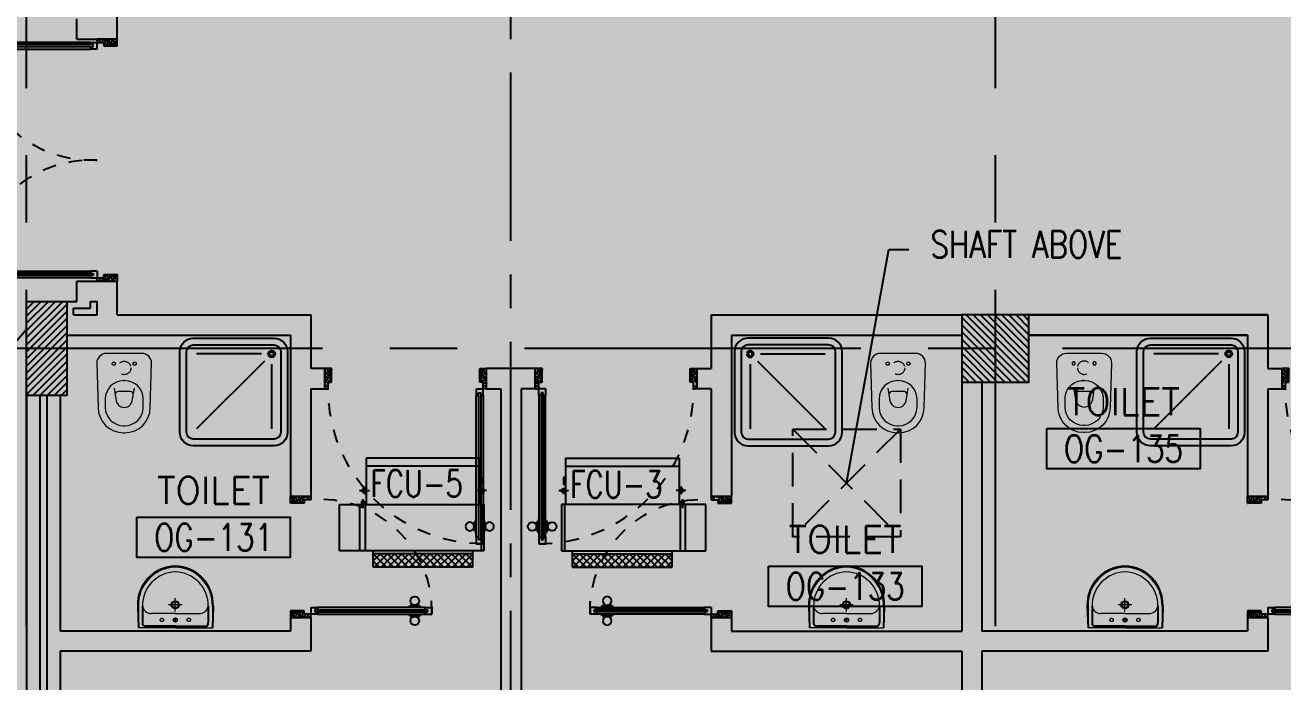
# Model space of a CAD drawing. Extents: x 88852.7 to 88945.7, y 39921.6 to 40001.1.
# Drawn here: x 88902.8 to 88912.15, y 39933.2 to 39938.08 of the extents above; entities that cross this region are included whole.
import ezdxf
from ezdxf.enums import TextEntityAlignment as Align

# ---------------------------------------------------------------- set-up
doc = ezdxf.new("R2010")
doc.units = 0
doc.header["$MEASUREMENT"] = 0
for name, pattern in [('CENTER', [2, 1.25, -0.25, 0.25, -0.25]), ('CENTERX2', [4, 2.5, -0.5, 0.5, -0.5]), ('DASHED', [0.75, 0.5, -0.25]), ('HIDDEN', [0.375, 0.25, -0.125]), ('HIDDEN2', [0.1875, 0.125, -0.0625])]:
    doc.linetypes.add(name, pattern=pattern)
doc.layers.get('0').update_dxf_attribs({"color": 11, "linetype": 'CONTINUOUS'})
for name, color, linetype in [('AXES', 11, 'CENTERX2'), ('AXES1', 11, 'CENTER'), ('COL', 11, 'CONTINUOUS'), ('DOOR', 11, 'CONTINUOUS'), ('FCU', 7, 'CONTINUOUS'), ('FIX', 11, 'CONTINUOUS'), ('HAT', 11, 'CONTINUOUS'), ('INSUL', 11, 'CONTINUOUS'), ('M-TEXT', 2, 'CONTINUOUS'), ('RM-BOX', 11, 'CONTINUOUS'), ('RM-NAME', 11, 'CONTINUOUS'), ('RM-NO', 11, 'CONTINUOUS'), ('SHAFT', 11, 'CONTINUOUS'), ('WALL', 11, 'CONTINUOUS'), ('WIN', 11, 'CONTINUOUS')]:
    doc.layers.add(name, color=color, linetype=linetype)
doc.styles.add('ROMANS', font='ROMANS.shx', dxfattribs={"width": 0.6})
doc.styles.add('SIMPLEX', font='simplex.shx', dxfattribs={"width": 0.8})
doc.dimstyles.new('DIM7', dxfattribs={"dimtxt": 0.24, "dimasz": 0.08, "dimexe": 0.07, "dimexo": 0.05, "dimgap": 0.07, "dimtad": 1, "dimzin": 0, "dimdsep": 46, "dimtxsty": 'SIMPLEX', "dimblk": 'ARCHTICK', "dimcen": 0.05, "dimdle": 0.05, "dimclrd": 4, "dimclre": 4, "dimclrt": 2, "dimadec": 0, "dimazin": 0, "dimtp": 2, "dimtm": 2, "dimtfac": 0.1142857142857143, "dimtix": 1, "dimtmove": 2, "dimatfit": 3, "dimldrblk": 'DOT', "dimfxl": 0, "dimtolj": 1, "dimtzin": 0, "dimarcsym": 0})

# ---------------------------------------------------------------- blocks, each defined once
blk = doc.blocks.new('SHR1')
at = {"layer": 'FIX'}
for p, q in [((-195.7106781186449, 195.7106781186521), (-700, 700)), ((-142.6776695296576, 217.6776695296649), (-142.6776695296576, 700)), ((-217.6776695296576, 142.6776695296649), (-700, 142.6776695296649))]:
    blk.add_line(p, q, dxfattribs=at)
for points in [[(-825, 125), (-825, 725, -0.4142135623730951), (-725, 825), (-125, 825, -0.4142135623730951), (-25, 725), (-25, 125, -0.4142135623730951), (-125, 25), (-725, 25, -0.4142135623730951)], [(-775, 125), (-775, 725, -0.414213562373095), (-725, 775), (-125, 775, -0.414213562373095), (-75, 725), (-75, 125, -0.414213562373095), (-125, 75), (-725, 75, -0.414213562373095)]]:
    blk.add_lwpolyline(points, format="xyb", close=True, dxfattribs=at)
for radius in [25, 15]:
    blk.add_circle((-142.6776695296576, 142.6776695296649), radius, dxfattribs=at)
blk = doc.blocks.new('WC1')
at = {"layer": 'FIX', "lineweight": 20}
for p, q in [((-210.0000000029686, 203.8204326368286), (-537.9999999286665, 193.8204326393316)), ((-474.9999999413558, 140.8204326525447), (-537.9999999286665, 140.8204326525447)), ((-137.0000000270957, 0.001240427664015442), (-137.0000000270957, 130.8204326531268)), ((-726.9999998800631, 4.820432680658996), (-726.9999998800631, -4.817951825360069)), ((-673.9999998932763, 4.820432681706734), (-673.9999998932763, -4.817951825360069)), ((-533.6865895071242, 24.24526864886866), (-539.5413532511157, 0.001240431301994249)), ((-539.5413532511157, 0.001240431301994249), (-533.6865895071242, -24.24278778629377)), ((-394.8190632529149, 75.68691823486006), (-490.3663137184049, 60.12952448159922)), ((-338.999999976746, 4.820432680950034), (-338.999999976746, -4.817951826087665)), ((-137.0000000270957, -130.8179517899407), (-137.0000000270957, 0.001240427664015442)), ((-490.3663137184049, -60.12704361174838), (-394.8190632529149, -75.6844373869535)), ((-537.9999999286665, -140.8179517899407), (-474.9999999413558, -140.8179517899407)), ((-537.9999999286665, -193.8179517767567), (-210.0000000029395, -203.8179517742537)), ((-213.1572988978296, -203.8179517742828), (-210.0000000035507, -203.8179517742828))]:
    blk.add_line(p, q, dxfattribs=at)
at = {"layer": 'FIX', "linetype": 'Continuous', "lineweight": 20}
blk.add_line((-420.1086438769998, -47.34975640615448), (-420.4314501879271, 44.6286713128502), dxfattribs=at)
at = {"layer": 'FIX', "linetype": 'HIDDEN2', "lineweight": 20, "ltscale": 0.3}
blk.add_circle((-245, 0), 49.81065704648448, dxfattribs=at)
at = {"layer": 'FIX', "linetype": 'HIDDEN', "lineweight": 20, "ltscale": 0.05}
for centre in [(-213.1572988978296, 77.50124041197705), (-213.1572988978296, -77.49875954940217)]:
    blk.add_circle(centre, 11.63803426258817, dxfattribs=at)
at = {"layer": 'FIX', "lineweight": 20}
for centre, radius, start, end in [((-537.9999999250576, 4.820432684326079), 188.9999999550255, 90.00000000166753, 180.0000000016675), ((-210.0000000088476, 130.8204326550767), 72.9999999817519, 359.9999999983325, 89.99999999833247), ((-537.9999999255524, 4.820432684820844), 135.999999967722, 90.00000000166753, 180.0000000016675), ((-474.999999944499, 4.820432684820844), 135.999999967722, 359.9999999983325, 89.99999999833247), ((-473.0448338629503, -6.857746605353896), 68.15291692588886, 128.9241670934087, 152.846818088903), ((-464.3609761304397, -17.61048578153714), 81.97430560104621, 108.4959527768842, 128.924167104086), ((-537.9999999286665, -4.817951825360069), 188.9999999513875, 180, 270), ((-537.9999999286665, -4.817951825360069), 135.9999999645952, 180, 270), ((-473.0448338628339, 6.860227468045196), 68.15291692606822, 207.1531819110969, 231.0758329065913), ((-464.3609761507541, 17.61296664757538), 81.97430559098913, 231.0758329089363, 251.504047235508), ((-474.9999999413558, -4.817951825360069), 135.9999999645952, 270, 0), ((-210.0000000074942, -130.8179517938843), 72.99999998039857, 270.0000000033351, 2.918171642461503e-09)]:
    blk.add_arc(centre, radius, start, end, dxfattribs=at)
at = {"layer": 'FIX', "linetype": 'Continuous', "lineweight": 20}
for centre, start, end in [((-442.6786698182405, 45.53535193303833), 357.6662144383911, 91.61214824291638), ((-442.3558635072841, -45.58543171666679), 268.3878517570836, 2.333785561608914)]:
    blk.add_arc(centre, 22.26568775101992, start, end, dxfattribs=at)
blk = doc.blocks.new('LAV1')
at = {"layer": 'FIX', "linetype": 'ByBlock', "ltscale": 0.3}
for p, q in [((-280, 209.9999999994616), (-275, 49.99999999994179)), ((-245, 210.0000000001601), (-245.0071684214636, 84.99999999749707)), ((245, 210.0000000001601), (245.0071684214636, 84.99999999749707)), ((280, 209.9999999994616), (275, 49.99999999994179)), ((0, 59.99999999755528), (-220.159092843387, 59.99999999752617)), ((0, 59.99999999755528), (220.159092843387, 59.99999999752617))]:
    blk.add_line(p, q, dxfattribs=at)
at = {"layer": 'FIX', "linetype": 'Continuous', "lineweight": 20}
for p, q in [((-274.9999999999418, 209.9999999999418), (-275, 49.99999999994179)), ((274.9999999999418, 209.9999999999418), (275, 49.99999999994179)), ((0, 155), (-181.4175303101365, 155)), ((0, 155), (181.4175303101365, 155)), ((0, 50), (-275, 49.99999999994179)), ((0, 50.00000000005821), (-252.4649419615453, 50.00000000005821)), ((0, 50), (275, 49.99999999994179)), ((0, 50.00000000005821), (252.4649419615453, 50.00000000005821))]:
    blk.add_line(p, q, dxfattribs=at)
at = {"layer": 'FIX', "linetype": 'DASHED', "lineweight": 20, "ltscale": 0.05}
for p, q in [((49.53058844816405, 220), (-50.46941152343061, 220)), ((-0.4694115376332775, 170.0000000142027), (-0.4694115376332775, 269.9999999857973)), ((-0.4694115376332775, 170.0000000142027), (-0.4694115376332775, 269.9999999857973))]:
    blk.add_line(p, q, dxfattribs=at)
at = {"layer": 'FIX', "lineweight": 20}
for p, q in [((15.61226091068238, 107.4999999987776), (-15.48742383631179, 107.4999999987776)), ((2.491287887096405e-08, 91.9501576180046), (2.491287887096405e-08, 123.0498423795507))]:
    blk.add_line(p, q, dxfattribs=at)
for centre, radius in [((-0.4694115376332775, 220), 29.5), ((-0.4694115376332775, 220), 22.5), ((2.491287887096405e-08, 107.4999999987776), 15.54984237273808)]:
    blk.add_circle(centre, radius, dxfattribs=at)
at = {"layer": 'FIX', "linetype": 'HIDDEN', "lineweight": 20, "ltscale": 0.05}
for centre in [(-99.99999997508712, 107.4999999987776), (99.99999997508712, 107.4999999987776)]:
    blk.add_circle(centre, 12.43987389819046, dxfattribs=at)
at = {"layer": 'FIX', "linetype": 'ByBlock', "ltscale": 0.3}
for centre, radius, start, end in [((6.861270151246572, 220.0495655717823), 287.0372485949996, 91.37764975247644, 182.006413439361), ((-6.861270151246572, 220.0495655717823), 287.0372485949996, 357.993586560639, 88.62235024752358), ((-220.1367860755417, 84.87070840633532), 24.8707184123799, 179.7021438729012, 269.9486109004399), ((220.1367860755417, 84.87070840633532), 24.8707184123799, 270.0513890995601, 0.2978561270987753)]:
    blk.add_arc(centre, radius, start, end, dxfattribs=at)
at = {"layer": 'FIX', "linetype": 'Continuous', "lineweight": 20}
for centre, radius, start, end in [((8.362960975442547, 216.6826060375752), 283.4417486471838, 91.69879626983797, 181.3509675422777), ((-8.362960975442547, 216.6826060375752), 283.4417486471838, 358.6490324577223, 88.30120373016202), ((7.639794464339502, 212.4520616861846), 252.6502458993284, 91.73280937402431, 180.4884212311979), ((-7.639794464339502, 212.4520616861846), 252.6502458993284, 359.5115787688021, 88.26719062597567), ((-179.1751118609682, 221.8444314090302), 66.882033842421, 190.2005602816864, 268.0786290524953), ((179.1751118609682, 221.8444314090302), 66.882033842421, 271.9213709475048, 349.7994397183136)]:
    blk.add_arc(centre, radius, start, end, dxfattribs=at)
blk = doc.blocks.new('DOOR100')
at = {"layer": 'DOOR', "color": 0, "linetype": 'ByBlock'}
for p, q in [((-83.25026414151216, 1128.728900543538), (-83.25026414151216, 1218.728900543538)), ((-76.05026414147142, 1218.728900543538), (-83.25026414151216, 1218.728900543538)), ((-76.05026414147142, 1251.086443322136), (-76.05026414094755, 1301.086443322165)), ((-76.05026414145686, 1301.086443322136), (-26.05026414145686, 1301.086443322136)), ((-26.05026414145686, 1301.086443322136), (-76.05026414145686, 1301.086443322136)), ((-59.05026414145686, 1251.086443322136), (-76.05026414147142, 1251.086443322136)), ((-59.05026414145686, 1251.086443322136), (-59.05026414145686, 1271.086443322136)), ((-43.05026414145686, 1271.086443322136), (-59.05026414145686, 1271.086443322136)), ((-43.05026414144231, 1251.086443322136), (-43.05026414144231, 1271.086443322136)), ((-26.05026414147142, 1251.086443322136), (-43.05026414144231, 1251.086443322136)), ((-26.05026414147142, 1251.086443322136), (-26.05026414145686, 1301.086443322136)), ((-26.05026414145686, 1218.728900543538), (-18.85026414141612, 1218.728900543538)), ((-18.85026414141612, 1128.728900543538), (-18.85026414141612, 1218.728900543538)), ((-92.25026414151216, 1206.128900543532), (-92.25026414151216, 1141.328900543544)), ((-83.25026414151216, 1206.128900543532), (-92.25026414151216, 1206.128900543532)), ((-83.25026414151216, 1141.328900543544), (-92.25026414151216, 1141.328900543544)), ((-83.25026414151216, 1206.128900543532), (-83.25026414151216, 1141.328900543544)), ((-76.05026414147142, 1128.728900543538), (-83.25026414151216, 1128.728900543538)), ((-26.05026414145686, 1128.728900543538), (-18.85026414141612, 1128.728900543538)), ((-18.85026414141612, 1206.128900543532), (-18.85026414141612, 1141.328900543544)), ((-18.85026414141612, 1206.128900543532), (-9.850264141416119, 1206.128900543532)), ((-18.85026414141612, 1141.328900543544), (-9.850264141416119, 1141.328900543544)), ((-9.850264141416119, 1206.128900543532), (-9.850264141416119, 1141.328900543544)), ((-76.0502641411731, 200), (-59.0502641411731, 200)), ((-76.0502641411731, 150), (-76.0502641411731, 200)), ((-59.0502641411731, 200), (-59.0502641411731, 180)), ((-43.0502641411731, 200), (-26.0502641411731, 200)), ((-43.0502641411731, 180), (-43.0502641411731, 200)), ((-26.0502641411731, 200), (-26.0502641411731, 150)), ((-1201.050264141173, 0), (-1201.050264141173, 150)), ((-1201.050264141173, 150), (-1176.050264141173, 150)), ((-1201.050264141173, 150), (-1201.050264141173, 0)), ((-1176.050264141173, 150), (-1176.050264141173, 100)), ((-1176.050264141173, 100), (-1151.050264141173, 100)), ((-1151.050264141173, 100), (-1151.050264141173, 0)), ((-76.0502641411731, 150), (-26.0502641411731, 150)), ((-59.0502641411731, 180), (-43.0502641411731, 180)), ((-51.0502641411731, 100), (-51.0502641411731, 0)), ((-26.0502641411731, 100), (-51.0502641411731, 100)), ((-1.050264141173102, 150), (-26.0502641411731, 150)), ((-26.0502641411731, 150), (-26.0502641411731, 100)), ((-1.050264141173102, 150), (-1.050264141173102, 0)), ((-1151.050264141173, 0), (-1201.050264141173, 0)), ((-51.0502641411731, 0), (-1.050264141173102, 0))]:
    blk.add_line(p, q, dxfattribs=at)
at = {"layer": 'DOOR', "linetype": 'ByBlock'}
for p, q in [((-76.05026414147142, 1251.086443322136), (-76.0502641411731, 200)), ((-59.0502641411731, 200), (-59.05026414145686, 1251.086443322136)), ((-43.0502641411731, 200), (-43.05026414144231, 1251.086443322136)), ((-26.0502641411731, 200), (-26.05026414147142, 1251.086443322136))]:
    blk.add_line(p, q, dxfattribs=at)
at = {"layer": 'DOOR', "color": 9, "linetype": 'ByBlock'}
for p, q in [((-1151.050264141173, 0), (-1201.050264141173, 113.7099299924448)), ((-1151.050264141173, 0), (-1164.407550184667, 100)), ((-51.0502641411731, 0), (-1.050264141173102, 113.7099299924448)), ((-51.0502641411731, 0), (-37.69297809767886, 100)), ((-1151.050264141173, 0), (-1201.050264141173, 40.1457343158545)), ((-51.0502641411731, 0), (-1.050264141173102, 40.1457343158545))]:
    blk.add_line(p, q, dxfattribs=at)
at = {"layer": 'DOOR', "color": 0, "linetype": 'ByBlock'}
for centre in [(-124.5812083564306, 1173.728900543538), (22.48068007354595, 1173.728900543538)]:
    blk.add_circle(centre, 32.39999999998526, dxfattribs=at)
at = {"layer": 'DOOR', "linetype": 'HIDDEN', "ltscale": 0.5}
blk.add_arc((-26.83337057878089, 151.8682979160003), 1149.218412220441, 89.96095720661235, 180.0931464649618, dxfattribs=at)
at = {"layer": 'DOOR', "color": 9, "linetype": 'ByBlock'}
for centre, radius, start, end in [((-1151.050264141159, 0), 154.4019578127773, 103.7142292225058, 108.8947114506697), ((-1151.050264141159, 0), 134.4019578127773, 100.7199763547379, 111.8401506071935), ((-1151.050264141159, 0), 94.40195781277725, 90, 121.9818119669707), ((-51.05026414115855, 0), 94.40195781277725, 58.01818803302934, 90), ((-51.05026414115855, 0), 134.4019578127773, 68.15984939280652, 79.2800236452621), ((-51.05026414115855, 0), 114.4019578127773, 64.08384188208258, 77.37742587111109), ((-51.05026414115855, 0), 154.4019578127773, 71.10528854933027, 76.28577077749422), ((-1151.050264141159, 0), 74.40195781277725, 90, 132.223573583291), ((-1151.050264141159, 0), 54.40195781277725, 90, 156.7926171080343), ((-1151.050264141159, 0), 34.40195781277725, 90, 180), ((-1151.050264141159, 0), 14.40195781277725, 90, 180), ((-51.05026414115855, 0), 74.40195781277725, 47.77642641670901, 90), ((-51.05026414115855, 0), 54.40195781277725, 23.20738289196568, 90), ((-51.05026414115855, 0), 34.40195781277725, 0, 90), ((-51.05026414115855, 0), 14.40195781277725, 0, 90)]:
    blk.add_arc(centre, radius, start, end, dxfattribs=at)
blk = doc.blocks.new('DOOR90')
at = {"layer": 'DOOR', "linetype": 'ByBlock'}
for p, q in [((0, 0), (-150, 0)), ((-200, -25), (-1000, -25)), ((-200, -42), (-1000, -41.9999999999709)), ((-200, -58), (-1000, -58)), ((-1000, -75), (-200, -75))]:
    blk.add_line(p, q, dxfattribs=at)
at = {"layer": 'DOOR', "color": 0, "linetype": 'ByBlock'}
for p, q in [((-150, 0), (-150, -25)), ((-150, 0), (0, 0)), ((0, -50), (0, 0)), ((-1050, -25), (-1050, -75)), ((-1050, -75), (-1050, -25)), ((-1000, -25), (-1050, -25)), ((-1000, -75), (-1050.000000000029, -74.99999999947613)), ((-1020, -42), (-1020, -58)), ((-1000, -41.9999999999709), (-1020, -41.9999999999709)), ((-1000, -58), (-1020, -58)), ((-1000, -25), (-1000, -41.9999999999709)), ((-1000, -58), (-1000, -75)), ((-967.6424572214019, -25), (-967.6424572214019, -17.79999999995925)), ((-877.6424572214019, -17.79999999995925), (-967.6424572214019, -17.79999999995925)), ((-967.6424572214019, -75), (-967.6424572214019, -82.20000000004075)), ((-877.6424572214019, -82.20000000004075), (-967.6424572214019, -82.20000000004075)), ((-955.042457221396, -17.79999999995925), (-955.042457221396, -8.799999999959255)), ((-955.042457221396, -8.799999999959255), (-890.2424572214077, -8.799999999959255)), ((-955.042457221396, -17.79999999995925), (-890.2424572214077, -17.79999999995925)), ((-955.042457221396, -82.20000000004075), (-955.042457221396, -91.20000000004075)), ((-955.042457221396, -82.20000000004075), (-890.2424572214077, -82.20000000004075)), ((-955.042457221396, -91.20000000004075), (-890.2424572214077, -91.20000000004075)), ((-890.2424572214077, -17.79999999995925), (-890.2424572214077, -8.799999999959255)), ((-890.2424572214077, -82.20000000004075), (-890.2424572214077, -91.20000000004075)), ((-877.6424572214019, -25), (-877.6424572214019, -17.79999999995925)), ((-877.6424572214019, -75), (-877.6424572214019, -82.20000000004075)), ((-200, -42), (-200, -25)), ((-200, -25), (-150, -25)), ((-180, -42), (-200, -42)), ((-200, -75), (-200, -58)), ((-200, -58), (-180, -58)), ((-150, -75), (-200, -75)), ((-180, -58), (-180, -42)), ((-150, -75), (-150, -25)), ((-150, -25), (-100, -25)), ((-100, -25), (-100, -50)), ((-100, -50), (0, -50)), ((-150, -900), (-150, -875)), ((-150, -875), (-100, -875)), ((0, -900), (-150, -900)), ((-150, -900), (0, -900)), ((-100, -850), (0, -850)), ((-100, -875), (-100, -850)), ((0, -850), (0, -900))]:
    blk.add_line(p, q, dxfattribs=at)
at = {"layer": 'DOOR', "color": 9, "linetype": 'ByBlock'}
for p, q in [((0, -50), (-113.7099299924448, 0)), ((0, -50), (-40.1457343158545, 0)), ((0, -50), (-100, -36.64271395650576)), ((0, -850), (-113.7099299924448, -900)), ((0, -850), (-100, -863.3572860434942)), ((0, -850), (-40.1457343158545, -900))]:
    blk.add_line(p, q, dxfattribs=at)
at = {"layer": 'DOOR', "color": 0, "linetype": 'ByBlock'}
for centre in [(-922.6424572214019, 23.53094421501737), (-922.6424572214019, -123.5309442149592)]:
    blk.add_circle(centre, 32.39999999998526, dxfattribs=at)
at = {"layer": 'DOOR', "color": 9, "linetype": 'ByBlock'}
for centre, radius, start, end in [((0, -50), 74.40195781277725, 137.776426416831, 180), ((0, -50), 54.40195781277725, 113.2073828919768, 180), ((0, -50), 154.4019578127773, 161.1052885492919, 166.2857707775487), ((0, -50), 134.4019578127773, 158.1598493930306, 169.2800236451594), ((0, -50), 114.4019578127773, 154.0838418820621, 167.3774258712913), ((0, -50), 94.40195781277725, 148.0181880330829, 180), ((0, -50), 34.40195781277725, 90, 180), ((0, -50), 14.40195781277725, 90, 180), ((0, -850), 154.4019578127773, 193.7142292224513, 198.8947114507081), ((0, -850), 134.4019578127773, 190.7199763548406, 201.8401506069695), ((0, -850), 94.40195781277725, 180, 211.9818119669171), ((0, -850), 74.40195781277725, 180, 222.223573583169), ((0, -850), 54.40195781277725, 180, 246.7926171080232), ((0, -850), 34.40195781277725, 180, 270), ((0, -850), 14.40195781277725, 180, 270)]:
    blk.add_arc(centre, radius, start, end, dxfattribs=at)
at = {"layer": 'DOOR', "linetype": 'HIDDEN', "ltscale": 0.5}
blk.add_arc((-222.2222222220007, -49.99999999976717), 828.155208510499, 178.2701163782035, 275.0030377050298, dxfattribs=at)
blk = doc.blocks.new('RM1')
at = {"layer": 'RM-BOX'}
blk.add_lwpolyline([(569.8908462408872, -200), (-569.890846240829, -200), (-569.8908462407999, -500), (569.8908462407999, -500)], close=True, dxfattribs=at)
at = {"layer": 'RM-NAME', "style": 'ROMANS'}
for tag, p in [('ROOMNAME1', (-5.820766091346741e-11, 323.8095238095266)), ('ROOMNAME2', (0, 0))]:
    blk.add_attdef(tag, text='', height=200, dxfattribs=at).set_placement(p, align=Align.MIDDLE)
at = {"layer": 'RM-NO', "style": 'ROMANS', "width": 0.8}
blk.add_attdef('ROOMNO', text='', height=200, dxfattribs=at).set_placement((0, -350), align=Align.MIDDLE)
blk = doc.blocks.new('*X93')
at = {"color": 0}
for p, q in [((227928.5557043091, 169910.4443079528), (228407.8453701679, 170389.7339738117)), ((227928.5557043091, 169963.4773165418), (228354.8123615789, 170389.7339738117)), ((227928.5557043091, 170016.5103251308), (228301.7793529899, 170389.7339738117)), ((227928.5557043091, 170069.5433337198), (228248.7463444009, 170389.7339738117)), ((227928.5557043091, 170122.5763423088), (228195.7133358119, 170389.7339738117)), ((227928.5557043091, 170175.6093508978), (228142.6803272229, 170389.7339738117)), ((227928.5557043091, 170228.6423594868), (228089.6473186339, 170389.7339738117)), ((227928.5557043091, 170281.6753680758), (228036.614310045, 170389.7339738117)), ((227928.5557043091, 170334.7083766648), (227983.581301456, 170389.7339738117)), ((227960.8783787569, 169889.7339738117), (228428.555704309, 170357.4112993638)), ((228013.9113873459, 169889.7339738117), (228428.555704309, 170304.3782907748)), ((228066.9443959349, 169889.7339738117), (228428.555704309, 170251.3452821858)), ((228119.9774045239, 169889.7339738117), (228428.555704309, 170198.3122735968)), ((228173.0104131128, 169889.7339738117), (228428.555704309, 170145.2792650078)), ((228226.0434217018, 169889.7339738117), (228428.555704309, 170092.2462564188)), ((228279.0764302909, 169889.7339738117), (228428.555704309, 170039.2132478298)), ((228332.1094388798, 169889.7339738117), (228428.555704309, 169986.1802392408)), ((228385.1424474688, 169889.7339738117), (228428.555704309, 169933.1472306518))]:
    blk.add_line(p, q, dxfattribs=at)
blk = doc.blocks.new('COL50')
at = {"layer": 'COL'}
blk.add_lwpolyline([(-249.9999999999709, 250), (-249.9999999999418, -250), (250, -250), (249.9999999999709, 250)], close=True, dxfattribs=at)
blk = doc.blocks.new('A$C272A55A0')
at = {"layer": 'DOOR', "color": 0, "linetype": 'ByBlock'}
for p, q in [((-0.0001203324354719371, 900.3541752648598), (-0.0001203324500238523, 1050.354175264831)), ((49.99987966756453, 1050.354175264918), (-0.0001203324354719371, 1050.354175264918)), ((49.99987966756453, 950.354175264918), (49.99987966756453, 1050.354175264918)), ((1749.999879667535, 950.354175264918), (1749.999879667535, 1050.354175264918)), ((1749.999879667535, 1050.354175264918), (1799.999879667535, 1050.354175264918)), ((1799.999879667535, 1050.354175264918), (1799.999879667535, 900.354175264918)), ((24.99987966756453, 950.354175264918), (49.99987966756453, 950.354175264918)), ((24.99987966756453, 900.354175264918), (24.99987966756453, 950.354175264918)), ((1774.999879667535, 950.354175264918), (1749.999879667535, 950.354175264918)), ((1774.999879667535, 900.354175264918), (1774.999879667535, 950.354175264918)), ((-0.0001203324354719371, 900.354175264918), (24.99987966756453, 900.354175264918)), ((74.99987966756453, 900.354175264918), (24.99987966756453, 900.354175264918)), ((24.99987966756453, 850.354175264918), (24.99987966756453, 900.354175264918)), ((41.99987966756453, 850.354175264918), (24.99987966756453, 850.354175264918)), ((57.99987966756453, 870.354175264918), (41.99987966756453, 870.354175264918)), ((41.99987966756453, 870.354175264918), (41.99987966756453, 850.354175264918)), ((57.99987966756453, 850.354175264918), (57.99987966756453, 870.354175264918)), ((74.99987966756453, 850.354175264918), (57.99987966756453, 850.354175264918)), ((74.99987966756453, 900.354175264918), (74.99987966756453, 850.354175264918)), ((1724.999879667535, 900.354175264918), (1774.999879667535, 900.354175264918)), ((1724.999879667535, 900.354175264918), (1724.999879667535, 850.354175264918)), ((1724.999879667535, 850.354175264918), (1741.999879667535, 850.354175264918)), ((1741.999879667535, 870.354175264918), (1757.999879667535, 870.354175264918)), ((1741.999879667535, 850.354175264918), (1741.999879667535, 870.354175264918)), ((1757.999879667535, 870.354175264918), (1757.999879667535, 850.354175264918)), ((1757.999879667535, 850.354175264918), (1774.999879667535, 850.354175264918)), ((1799.999879667535, 900.354175264918), (1774.999879667535, 900.354175264918)), ((1774.999879667535, 850.354175264918), (1774.999879667535, 900.354175264918)), ((1717.799879667495, 160.1117180435103), (1708.799879667495, 160.1117180435103)), ((1708.799879667495, 95.31171804352198), (1708.799879667495, 160.1117180435103)), ((1717.799879667495, 95.31171804352198), (1708.799879667495, 95.31171804352198)), ((1724.999879667535, 172.7117180435162), (1717.799879667495, 172.7117180435162)), ((1717.799879667495, 172.7117180435162), (1717.799879667495, 82.71171804351616)), ((1717.799879667495, 95.31171804352198), (1717.799879667495, 160.1117180435103)), ((1774.999879667535, 172.7117180435162), (1782.199879667576, 172.7117180435162)), ((1782.199879667576, 172.7117180435162), (1782.199879667576, 82.71171804351616)), ((1782.199879667576, 160.1117180435103), (1791.199879667576, 160.1117180435103)), ((1782.199879667576, 95.31171804352198), (1782.199879667576, 160.1117180435103)), ((1782.199879667576, 95.31171804352198), (1791.199879667576, 95.31171804352198)), ((1791.199879667576, 95.31171804352198), (1791.199879667576, 160.1117180435103)), ((24.99987966756453, 50.35417526491801), (41.99987966753542, 50.35417526491801)), ((24.99987966756453, 50.35417526491801), (24.99987966756453, 0.3541752649180125)), ((24.99987966756453, 0.3541752649180125), (74.99987966756453, 0.3541752649180125)), ((74.99987966756453, 0.3541752649180125), (24.99987966756453, 0.3541752649180125)), ((41.99987966753542, 50.35417526491801), (41.99987966753542, 30.35417526491801)), ((41.99987966756453, 30.35417526491801), (57.99987966756453, 30.35417526491801)), ((57.99987966756453, 50.35417526491801), (74.99987966756453, 50.35417526491801)), ((57.99987966756453, 50.35417526491801), (57.99987966756453, 30.35417526491801)), ((74.99987966756453, 50.35417526491801), (74.99987966704066, 0.3541752648889087)), ((1724.999879667535, 82.71171804351616), (1717.799879667495, 82.71171804351616)), ((1741.999879667535, 50.35417526491801), (1724.999879667535, 50.35417526491801)), ((1724.999879667535, 50.35417526491801), (1724.999879668059, 0.3541752648889087)), ((1774.999879667535, 0.3541752649180125), (1724.999879667535, 0.3541752649180125)), ((1724.999879667535, 0.3541752649180125), (1774.999879667535, 0.3541752649180125)), ((1741.999879667535, 50.35417526491801), (1741.999879667535, 30.35417526491801)), ((1757.999879667535, 30.35417526491801), (1741.999879667535, 30.35417526491801)), ((1774.999879667535, 50.35417526491801), (1757.999879667565, 50.35417526491801)), ((1757.999879667565, 50.35417526491801), (1757.999879667565, 30.35417526491801)), ((1774.999879667535, 82.71171804351616), (1782.199879667576, 82.71171804351616)), ((1774.999879667535, 50.35417526491801), (1774.999879667535, 0.3541752649180125))]:
    blk.add_line(p, q, dxfattribs=at)
at = {"layer": 'DOOR', "color": 9, "linetype": 'ByBlock'}
for p, q in [((49.99987966756453, 1050.354175264918), (-0.0001203324354719371, 1010.208440949064)), ((49.99987966756453, 1050.354175264918), (-0.0001203324354719371, 936.6442452724732)), ((49.99987966756453, 1050.354175264918), (36.64259362407029, 950.354175264918)), ((1749.999879667535, 1050.354175264918), (1799.999879667535, 1010.208440949064)), ((1749.999879667535, 1050.354175264918), (1799.999879667535, 936.6442452724732)), ((1749.999879667535, 1050.354175264918), (1763.35716571103, 950.354175264918))]:
    blk.add_line(p, q, dxfattribs=at)
at = {"layer": 'DOOR', "linetype": 'ByBlock'}
for p, q in [((24.99987966756453, 850.354175264918), (24.99987966756453, 50.35417526491801)), ((41.99987966756453, 850.354175264918), (41.99987966753542, 50.35417526491801)), ((57.99987966756453, 850.354175264918), (57.99987966756453, 50.35417526491801)), ((74.99987966756453, 50.35417526491801), (74.99987966756453, 850.354175264918)), ((1724.999879667535, 50.35417526491801), (1724.999879667535, 850.354175264918)), ((1741.999879667535, 850.354175264918), (1741.999879667535, 50.35417526491801)), ((1757.999879667535, 850.354175264918), (1757.999879667565, 50.35417526491801)), ((1774.999879667535, 850.354175264918), (1774.999879667535, 50.35417526491801))]:
    blk.add_line(p, q, dxfattribs=at)
at = {"layer": 'DOOR', "color": 0, "linetype": 'ByBlock'}
for centre in [(1676.468935452576, 127.7117180435162), (1823.530823882553, 127.7117180435162)]:
    blk.add_circle(centre, 32.39999999998526, dxfattribs=at)
at = {"layer": 'DOOR', "color": 9, "linetype": 'ByBlock'}
for centre, radius, start, end in [((49.99987966756453, 1050.354175264918), 54.40195781277725, 203.2073828919769, 270), ((49.99987966756453, 1050.354175264918), 34.40195781277725, 180, 270), ((49.99987966756453, 1050.354175264918), 14.40195781277725, 180, 270), ((1749.999879667535, 1050.354175264918), 14.40195781277725, 270, 0), ((1749.999879667535, 1050.354175264918), 34.40195781277725, 270, 0), ((1749.999879667535, 1050.354175264918), 54.40195781277725, 270, 336.7926171080232), ((49.99987966756453, 1050.354175264918), 74.40195781277725, 227.7764264168309, 270), ((49.99987966756453, 1050.354175264918), 94.40195781277725, 238.0181880330829, 270), ((49.99987966756453, 1050.354175264918), 114.4019578127773, 244.083841882062, 257.3774258712915), ((1749.999879667535, 1050.354175264918), 74.40195781277725, 270, 312.2235735831691), ((1749.999879667535, 1050.354175264918), 94.40195781277725, 270, 301.9818119669171), ((1749.999879667535, 1050.354175264918), 114.4019578127773, 282.6225741287084, 295.916158117938), ((49.99987966756453, 1050.354175264918), 134.4019578127773, 248.1598493930308, 259.2800236451595), ((49.99987966756453, 1050.354175264918), 154.4019578127773, 251.1052885492919, 256.2857707775486), ((1749.999879667535, 1050.354175264918), 134.4019578127773, 280.7199763548405, 291.8401506069692), ((1749.999879667535, 1050.354175264918), 154.4019578127773, 283.7142292224514, 288.8947114507081)]:
    blk.add_arc(centre, radius, start, end, dxfattribs=at)
at = {"layer": 'DOOR', "linetype": 'HIDDEN', "ltscale": 0.5}
for centre, radius, start, end in [((49.99987966756453, 851.395841931575), 851.4087845464003, 268.3173765331032, 3.296482377102192), ((1749.999879667521, 851.3958419315459), 851.4087845463584, 176.7035176228957, 271.6826234668978)]:
    blk.add_arc(centre, radius, start, end, dxfattribs=at)
at = {"layer": 'WALL', "linetype": 'ByBlock'}
blk.add_line((1799.999879667565, 900.3541752650344), (1799.99987966755, 1050.354175265005), dxfattribs=at)
blk = doc.blocks.new('C11')
at = {"layer": 'HAT'}
h = blk.add_hatch(dxfattribs=at)
h.set_pattern_fill('ANSI31', color=256, scale=300, style=0)
h.set_pattern_definition([(45, (-248556.1822811713, -75061.0053373936), (-26.51650429449553, 26.51650429449553), [])])
h.paths.add_polyline_path([(300.0000000000291, 700), (-2.91038304567337e-11, 700), (0, 349.9999999998981), (300.0000000000291, 349.9999999998981)])
h.paths.add_polyline_path([(300, 349.9999999998981), (-2.91038304567337e-11, 349.9999999998981), (-2.91038304567337e-11, 0), (300.0000000000291, 0)])
at = {"layer": 'COL'}
blk.add_lwpolyline([(300.0000000000291, 700), (299.9999999999709, 0), (0, 0), (0, 700)], close=True, dxfattribs=at)
blk = doc.blocks.new('*X213')
at = {"color": 0}
for p, q in [((16890.47746209932, -2466.570672882412), (16943.4517006644, -2413.596434317336)), ((16890.47746209932, -2519.603681471403), (16990.47746209933, -2419.603681471401)), ((16990.47746209933, -2512.466117304769), (16891.6077791119, -2413.596434317336)), ((16990.47746209933, -2459.433108715778), (16944.64078770089, -2413.596434317336)), ((16990.47746209933, -2565.49912589376), (16890.47746209932, -2465.499125893757)), ((16890.47746209932, -2572.636690060394), (16990.47746209933, -2472.636690060392)), ((16990.47746209933, -2618.532134482751), (16890.47746209932, -2518.532134482748)), ((16890.47746209932, -2625.669698649385), (16990.47746209933, -2525.669698649383)), ((16990.47746209933, -2671.565143071742), (16890.47746209932, -2571.565143071739)), ((16890.47746209932, -2678.702707238376), (16990.47746209933, -2578.702707238374)), ((16990.47746209933, -2724.598151660733), (16890.47746209932, -2624.59815166073)), ((16890.47746209932, -2731.735715827367), (16990.47746209933, -2631.735715827365)), ((16990.47746209933, -2777.631160249724), (16890.47746209932, -2677.631160249721)), ((16890.47746209932, -2784.768724416358), (16990.47746209933, -2684.768724416357)), ((16990.47746209933, -2830.664168838715), (16890.47746209932, -2730.664168838713)), ((16890.47746209932, -2837.801733005349), (16990.47746209933, -2737.801733005348)), ((16990.47746209933, -2883.697177427706), (16890.47746209932, -2783.697177427704)), ((16890.47746209932, -2890.83474159434), (16990.47746209933, -2790.834741594339)), ((16990.47746209933, -2936.730186016697), (16890.47746209932, -2836.730186016694)), ((16890.47746209932, -2943.867750183331), (16990.47746209933, -2843.86775018333)), ((16990.47746209933, -2989.763194605689), (16890.47746209932, -2889.763194605686)), ((16890.47746209932, -2996.900758772323), (16990.47746209933, -2896.900758772321)), ((16990.47746209933, -3042.796203194679), (16890.47746209932, -2942.796203194677)), ((16890.47746209932, -3049.933767361314), (16990.47746209933, -2949.933767361312)), ((16990.47746209933, -3095.82921178367), (16890.47746209932, -2995.829211783668)), ((16890.47746209932, -3102.966775950305), (16990.47746209933, -3002.966775950303)), ((16990.47746209933, -3148.862220372662), (16890.47746209932, -3048.862220372659)), ((16891.53081232129, -3154.946434317336), (16990.47746209933, -3055.999784539294)), ((16943.52866745501, -3154.946434317336), (16890.47746209932, -3101.89522896165)), ((16944.56382091028, -3154.946434317336), (16990.47746209933, -3109.032793128285))]:
    blk.add_line(p, q, dxfattribs=at)
blk = doc.blocks.new('*X210')
at = {"color": 0}
for p, q in [((16890.47746209932, -2466.570672882412), (16943.4517006644, -2413.596434317336)), ((16890.47746209932, -2519.603681471403), (16990.47746209933, -2419.603681471401)), ((16990.47746209933, -2512.466117304769), (16891.6077791119, -2413.596434317336)), ((16990.47746209933, -2459.433108715778), (16944.64078770089, -2413.596434317336)), ((16990.47746209933, -2565.49912589376), (16890.47746209932, -2465.499125893757)), ((16890.47746209932, -2572.636690060394), (16990.47746209933, -2472.636690060392)), ((16990.47746209933, -2618.532134482751), (16890.47746209932, -2518.532134482748)), ((16890.47746209932, -2625.669698649385), (16990.47746209933, -2525.669698649383)), ((16990.47746209933, -2671.565143071742), (16890.47746209932, -2571.565143071739)), ((16890.47746209932, -2678.702707238376), (16990.47746209933, -2578.702707238374)), ((16990.47746209933, -2724.598151660733), (16890.47746209932, -2624.59815166073)), ((16890.47746209932, -2731.735715827367), (16990.47746209933, -2631.735715827365)), ((16990.47746209933, -2777.631160249724), (16890.47746209932, -2677.631160249721)), ((16890.47746209932, -2784.768724416358), (16990.47746209933, -2684.768724416357)), ((16990.47746209933, -2830.664168838715), (16890.47746209932, -2730.664168838713)), ((16890.47746209932, -2837.801733005349), (16990.47746209933, -2737.801733005348)), ((16990.47746209933, -2883.697177427706), (16890.47746209932, -2783.697177427704)), ((16890.47746209932, -2890.83474159434), (16990.47746209933, -2790.834741594339)), ((16990.47746209933, -2936.730186016697), (16890.47746209932, -2836.730186016694)), ((16890.47746209932, -2943.867750183331), (16990.47746209933, -2843.86775018333)), ((16990.47746209933, -2989.763194605689), (16890.47746209932, -2889.763194605686)), ((16890.47746209932, -2996.900758772323), (16990.47746209933, -2896.900758772321)), ((16990.47746209933, -3042.796203194679), (16890.47746209932, -2942.796203194677)), ((16890.47746209932, -3049.933767361314), (16990.47746209933, -2949.933767361312)), ((16990.47746209933, -3095.82921178367), (16890.47746209932, -2995.829211783668)), ((16890.47746209932, -3102.966775950305), (16990.47746209933, -3002.966775950303)), ((16990.47746209933, -3148.862220372662), (16890.47746209932, -3048.862220372659)), ((16891.53081232129, -3154.946434317336), (16990.47746209933, -3055.999784539294)), ((16943.52866745501, -3154.946434317336), (16890.47746209932, -3101.89522896165)), ((16944.56382091028, -3154.946434317336), (16990.47746209933, -3109.032793128285))]:
    blk.add_line(p, q, dxfattribs=at)

msp = doc.modelspace()

# ---------------------------------------------------------------- linework, layer by layer
at = {"layer": 'AXES'}
for p, q in [((88910.01025844975, 39921.61526879654), (88910.01025844975, 40000.42794392369)), ((88902.81025844975, 39921.61526879654), (88902.81025844975, 40000.07794392369)), ((88945.01025844975, 39935.67956244052), (88876.97025844976, 39935.67956244052))]:
    msp.add_line(p, q, dxfattribs=at)
at = {"layer": 'AXES1'}
msp.add_line((88906.41025844976, 39928.47956244052), (88906.41025844976, 39987.29956244052), dxfattribs=at)
at = {"layer": 'FCU', "color": 6}
for p, q in [((88906.17981800003, 39934.86521196365), (88905.33531793518, 39934.86521196365)), ((88905.33531793518, 39934.86521196365), (88905.33531793518, 39934.51913696527)), ((88906.17981800003, 39934.86521196365), (88906.17981800003, 39934.51913696527)), ((88906.81575396223, 39934.86521486938), (88907.66024311943, 39934.86521486938)), ((88906.81575396223, 39934.86521486938), (88906.81575396223, 39934.51913917065)), ((88907.66024311943, 39934.86521486938), (88907.66024311943, 39934.51913917065)), ((88905.28846796913, 39934.51913696527), (88906.20839294358, 39934.51913696527)), ((88905.28846796913, 39934.17623696476), (88905.28846796913, 39934.51913696527)), ((88906.20839294358, 39934.51913696527), (88906.20839294358, 39934.17623696476)), ((88907.70709248944, 39934.51913917065), (88906.78717937632, 39934.51913917065)), ((88906.78717937632, 39934.51913917065), (88906.78717937632, 39934.17623847723)), ((88907.70709248944, 39934.17623847723), (88907.70709248944, 39934.51913917065)), ((88906.20839294358, 39934.17623696476), (88905.28846796913, 39934.17623696476)), ((88906.78717937632, 39934.17623847723), (88907.70709248944, 39934.17623847723))]:
    msp.add_line(p, q, dxfattribs=at)
at = {"layer": 'FCU', "color": 3}
for p, q in [((88906.17981800003, 39934.80488695949), (88905.33531793518, 39934.80488695949)), ((88906.81575396223, 39934.80488975346), (88907.66024311943, 39934.80488975346)), ((88906.19481798573, 39934.72357624769), (88906.17981800003, 39934.72357624769)), ((88906.19481798573, 39934.72357624769), (88906.19481798573, 39934.66864196211)), ((88906.80075415535, 39934.7235788703), (88906.81575396223, 39934.7235788703)), ((88906.80075415535, 39934.7235788703), (88906.80075415535, 39934.66864447296)), ((88905.28538372679, 39934.62311196327), (88905.35808780356, 39934.62311196327)), ((88905.3053179638, 39934.63311196119), (88905.33531793518, 39934.63311196119)), ((88905.3053179638, 39934.63311196119), (88905.3053179638, 39934.61311196536)), ((88905.3053179638, 39934.61311196536), (88905.33531793518, 39934.61311196536)), ((88905.32031794949, 39934.65291479975), (88905.32031794949, 39934.59615305811)), ((88906.22975220843, 39934.62311196327), (88906.15704813166, 39934.62311196327)), ((88906.19481798573, 39934.66864196211), (88906.17981800003, 39934.66864196211)), ((88906.20981797142, 39934.63311196119), (88906.17981800003, 39934.63311196119)), ((88906.20981797142, 39934.61311196536), (88906.17981800003, 39934.61311196536)), ((88906.19481798573, 39934.64383292198), (88906.19481798573, 39934.59615305811)), ((88906.20981797142, 39934.63311196119), (88906.20981797142, 39934.61311196536)), ((88906.76582040949, 39934.62311438471), (88906.83852353258, 39934.62311438471)), ((88906.78575434847, 39934.63311440498), (88906.78575434847, 39934.61311436445)), ((88906.78575434847, 39934.63311440498), (88906.81575396223, 39934.63311440498)), ((88906.78575434847, 39934.61311436445), (88906.81575396223, 39934.61311436445)), ((88906.80075415535, 39934.66864447296), (88906.81575396223, 39934.66864447296)), ((88906.80075415535, 39934.64383538812), (88906.80075415535, 39934.59615541995)), ((88907.71017673178, 39934.62311438471), (88907.63747360869, 39934.62311438471)), ((88907.6902427332, 39934.63311440498), (88907.66024311943, 39934.63311440498)), ((88907.6902427332, 39934.61311436445), (88907.66024311943, 39934.61311436445)), ((88907.67524292631, 39934.65291728079), (88907.67524292631, 39934.59615541995)), ((88907.6902427332, 39934.63311440498), (88907.6902427332, 39934.61311436445)), ((88905.13606795235, 39934.17623696476), (88905.13606795235, 39934.51913696527)), ((88905.13606795235, 39934.51913696527), (88905.28846796913, 39934.51913696527)), ((88905.29991796179, 39934.54413696378), (88905.31991800232, 39934.54413696378)), ((88905.29991796179, 39934.54413696378), (88905.29991796179, 39934.51913696527)), ((88905.30991795225, 39934.56021795422), (88905.30991795225, 39934.49192924052)), ((88905.31991800232, 39934.54413696378), (88905.31991800232, 39934.51913696527)), ((88905.3271501319, 39934.51913696527), (88905.3271501319, 39934.17623696476)), ((88906.18798580332, 39934.51913696527), (88906.18798580332, 39934.17623696476)), ((88906.80758627816, 39934.51913917065), (88906.80758627816, 39934.17623847723)), ((88907.66841086312, 39934.51913917065), (88907.66841086312, 39934.17623847723)), ((88907.6956426756, 39934.54413922131), (88907.67564293309, 39934.54413922131)), ((88907.67564293309, 39934.54413922131), (88907.67564293309, 39934.51913917065)), ((88907.68564280434, 39934.560220249), (88907.68564280434, 39934.49193139374)), ((88907.6956426756, 39934.54413922131), (88907.6956426756, 39934.51913917065)), ((88907.85949053927, 39934.51913917065), (88907.70709248944, 39934.51913917065)), ((88907.85949053927, 39934.17623847723), (88907.85949053927, 39934.51913917065)), ((88905.28846796913, 39934.17623696476), (88905.13606795235, 39934.17623696476)), ((88905.38689299984, 39934.05401196331), (88905.38689299984, 39934.17623696476)), ((88906.12824293537, 39934.1540119648), (88905.38689299984, 39934.1540119648)), ((88906.12824293537, 39934.05401196331), (88906.12824293537, 39934.17623696476)), ((88906.86732831164, 39934.05401322991), (88906.86732831164, 39934.17623847723)), ((88906.86732831164, 39934.15401343256), (88907.60866877003, 39934.15401343256)), ((88907.60866877003, 39934.05401322991), (88907.60866877003, 39934.17623847723)), ((88907.70709248944, 39934.17623847723), (88907.85949053927, 39934.17623847723)), ((88906.12824293537, 39934.05401196331), (88905.38689299984, 39934.05401196331)), ((88906.86732831164, 39934.05401322991), (88907.60866877003, 39934.05401322991))]:
    msp.add_line(p, q, dxfattribs=at)
at = {"layer": 'INSUL'}
for p, q in [((88903.2852571844, 39935.97956244052), (88903.28525844976, 39936.0295632868)), ((88903.28525844976, 39936.0295632868), (88903.33525844975, 39936.02956297046)), ((88903.3352571844, 39935.92956244051), (88903.33525844975, 39936.02956297046)), ((88903.16025844975, 39935.97956244052), (88903.2852571844, 39935.97956244052)), ((88903.16025844975, 39935.92956244051), (88903.3352571844, 39935.92956244051)), ((88902.91025844976, 39935.32956244051), (88902.91025844976, 39928.72956244052)), ((88902.96025844975, 39935.32956244051), (88902.96025844975, 39928.72956244052))]:
    msp.add_line(p, q, dxfattribs=at)
at = {"layer": 'SHAFT'}
msp.add_line((88902.81025844975, 39935.81956349498), (88896.41525844975, 39928.37956244052), dxfattribs=at)
at = {"layer": 'SHAFT', "linetype": 'HIDDEN'}
for p, q in [((88908.50425844976, 39935.07956244051), (88909.30425844975, 39934.27956244051)), ((88909.30425844975, 39935.07956244051), (88908.50425844976, 39934.27956244051))]:
    msp.add_line(p, q, dxfattribs=at)
msp.add_lwpolyline([(88908.50425844976, 39935.07956244051), (88909.30425844975, 39935.07956244051), (88909.30425844975, 39934.27956244051), (88908.50425844976, 39934.27956244051)], close=True, dxfattribs=at)
at = {"layer": 'WALL'}
for p, q in [((88903.48525844976, 39937.97956289131), (88903.4852571844, 39938.32956244052)), ((88903.18525844975, 39937.97956099327), (88903.18525718439, 39938.12956244052)), ((88903.18525844975, 39937.97956099327), (88903.48525844974, 39937.97956289131)), ((88903.18525718439, 39936.02956244052), (88903.18525844975, 39936.17956391948)), ((88903.18525844975, 39936.17956391948), (88903.48525844974, 39936.17956202145)), ((88903.4852571844, 39935.92956244052), (88903.48525844976, 39936.17956202145)), ((88902.81025844975, 39936.02956244052), (88903.18525718439, 39936.02956244052)), ((88902.81025844975, 39935.92956244052), (88902.81025844975, 39936.02956244052)), ((88902.81025844975, 39935.92956244051), (88902.81025844975, 39936.02956244051)), ((88903.4852571844, 39935.92956244052), (88904.01025939877, 39935.92956244052)), ((88904.92275844976, 39935.92956244051), (88904.92275844976, 39935.52956244051)), ((88907.89825844976, 39935.92956244051), (88907.89825844976, 39935.52956244051)), ((88912.03525844976, 39935.92956244051), (88912.03525844976, 39935.52956244051)), ((88903.11025844976, 39935.77956244052), (88904.01025844975, 39935.77956244052)), ((88903.11025844976, 39935.77956244051), (88904.77275844975, 39935.77956244051)), ((88904.77275844975, 39935.77956244051), (88904.77275844975, 39934.57956244051)), ((88908.04825844975, 39935.77956244051), (88908.04825844975, 39934.57956244051)), ((88911.88525844975, 39935.77956244051), (88911.88525844975, 39934.57956244051)), ((88905.02900844975, 39935.52956244051), (88904.92275844976, 39935.52956244051)), ((88907.79150844975, 39935.52956244051), (88907.89825844976, 39935.52956244051)), ((88904.92275844976, 39935.37956244052), (88904.92275844976, 39934.57956244051)), ((88906.33525844975, 39935.37956244052), (88906.33525844975, 39928.72956244052)), ((88906.48525844976, 39935.37956244052), (88906.48525844976, 39928.72956244052)), ((88907.89825844976, 39935.37956244052), (88907.89825844976, 39934.57956244051)), ((88909.76025844975, 39935.42956244051), (88909.76025844975, 39933.57956244051)), ((88909.91025844976, 39935.42956244051), (88909.91025844976, 39933.57956244051)), ((88912.03525844976, 39935.37956244052), (88912.03525844976, 39934.57956244051)), ((88902.81025844975, 39935.32956244051), (88902.81025844975, 39928.72956244052)), ((88903.06025844975, 39935.32956244051), (88903.06025844975, 39933.57956244051)), ((88904.92275844976, 39934.57956244051), (88904.77275844975, 39934.57956244051)), ((88907.89825844976, 39934.57956244051), (88908.04825844975, 39934.57956244051)), ((88912.03525844976, 39934.57956244051), (88911.88525844975, 39934.57956244051)), ((88904.77225844975, 39933.67956244051), (88904.77225844975, 39933.57956244051)), ((88904.92275844976, 39933.67956244051), (88904.77275844975, 39933.67956244051)), ((88904.92225844975, 39933.67956244051), (88904.92225844975, 39933.42956244051)), ((88907.89825844976, 39933.67956244051), (88908.04825844975, 39933.67956244051)), ((88907.89825844976, 39933.67956244051), (88907.89825844976, 39933.42956244052)), ((88908.04825844975, 39933.67956244051), (88908.04825844975, 39933.57956244051)), ((88912.03525844976, 39933.67956244051), (88911.88525844975, 39933.67956244051)), ((88911.88525844975, 39933.67956244051), (88911.88525844975, 39933.57956244051)), ((88912.03525844976, 39933.67956244051), (88912.03525844976, 39933.42956244052)), ((88904.77225844975, 39933.57956244051), (88903.06025844975, 39933.57956244051)), ((88908.04825844975, 39933.57956244051), (88909.76025844975, 39933.57956244051)), ((88911.88525844975, 39933.57956244051), (88909.91025844976, 39933.57956244051)), ((88904.92225844975, 39933.42956244051), (88903.06025844975, 39933.42956244051)), ((88903.06025844975, 39933.42956244051), (88903.06025844975, 39928.72956244052)), ((88907.89825844976, 39933.42956244052), (88909.76025844975, 39933.42956244052)), ((88909.76025844975, 39933.42956244052), (88909.76025844975, 39928.72956244052)), ((88912.03525844976, 39933.42956244052), (88909.91025844976, 39933.42956244052)), ((88909.91025844976, 39933.42956244052), (88909.91025844976, 39928.72956244052))]:
    msp.add_line(p, q, dxfattribs=at)
at = {"layer": 'WALL', "linetype": 'ByBlock'}
for p, q in [((88903.4852571844, 39935.92956244051), (88904.92275844976, 39935.92956244051)), ((88907.89825844976, 39935.92956244051), (88909.76025844975, 39935.92956244051)), ((88910.26025844975, 39935.92956244051), (88912.03525844976, 39935.92956244051)), ((88912.03525844976, 39935.92956244051), (88910.26025844975, 39935.92956244051)), ((88908.04825844975, 39935.77956244051), (88909.76025844975, 39935.77956244051)), ((88910.26025844975, 39935.77956244052), (88911.88525844975, 39935.77956244052)), ((88911.88525844975, 39935.77956244051), (88910.26025844975, 39935.77956244051)), ((88905.02900844975, 39935.37956244052), (88905.02900844975, 39935.52956244051)), ((88906.22900844975, 39935.37956244052), (88906.22900844975, 39935.52956244051)), ((88906.59150844975, 39935.52956244051), (88906.22900844975, 39935.52956244051)), ((88906.59150844975, 39935.37956244052), (88906.59150844975, 39935.52956244051)), ((88907.79150844975, 39935.37956244052), (88907.79150844975, 39935.52956244051)), ((88912.03525844976, 39935.52956244051), (88912.14150844976, 39935.52956244051)), ((88904.92275844976, 39935.37956244052), (88905.02900844975, 39935.37956244052)), ((88906.22900844975, 39935.37956244052), (88906.33525844975, 39935.37956244052)), ((88906.59150844975, 39935.37956244052), (88906.48525844976, 39935.37956244052)), ((88907.89825844976, 39935.37956244052), (88907.79150844975, 39935.37956244052)), ((88912.03525844976, 39935.37956244052), (88912.14150844976, 39935.37956244052))]:
    msp.add_line(p, q, dxfattribs=at)
at = {"layer": 'WALL', "color": 2, "linetype": 'ByBlock'}
msp.add_line((88912.14150844976, 39935.52956244051), (88912.14150844976, 39935.37956244052), dxfattribs=at)
at = {"layer": 'WALL', "linetype": 'ByBlock', "ltscale": 0.3}
for points in [[(88903.11025844974, 39935.32956244051), (88902.81025844974, 39935.32956244051), (88902.81025844974, 39936.02956244051), (88903.11025844974, 39936.02956244051)], [(88909.76025844975, 39935.42956244051), (88910.26025844975, 39935.42956244051), (88910.26025844975, 39935.92956244051), (88909.76025844975, 39935.92956244051)]]:
    msp.add_lwpolyline(points, close=True, dxfattribs=at)
at = {"layer": 'WIN', "color": 1}
msp.add_line((88903.16025844975, 39935.92956244051), (88903.16025844975, 39935.97956244052), dxfattribs=at)

# ---------------------------------------------------------------- block references
at = {"layer": 'COL', "linetype": 'ByBlock', "xscale": 0.001, "yscale": 0.001, "zscale": 0.001}
msp.add_blockref('C11', (88902.81025844975, 39935.32956244051), dxfattribs=at)
at = {"layer": 'COL', "xscale": 0.001, "yscale": 0.001, "zscale": 0.001, "rotation": 180}
msp.add_blockref('COL50', (88910.01025844975, 39935.67956244051), dxfattribs=at)
at = {"layer": 'DOOR', "color": 0, "linetype": 'ByBlock', "yscale": 0.001, "zscale": 0.001}
for name, p, xscale, rotation in [('A$C272A55A0', (88902.43490427449, 39936.17956214178), -0.001, 270), ('DOOR100', (88906.22900844975, 39935.52956244051), -0.001, 180), ('DOOR100', (88906.59150844975, 39935.52956244051), 0.001, 180), ('DOOR100', (88913.34150844975, 39935.52956244051), -0.001, 180), ('DOOR90', (88904.77275844975, 39933.67956244051), 0.001, 180), ('DOOR90', (88908.04825844975, 39933.67956244051), -0.001, 180), ('DOOR90', (88911.88525844975, 39933.67956244051), 0.001, 180)]:
    msp.add_blockref(name, p, dxfattribs=dict(at, xscale=xscale, rotation=rotation))
at = {"layer": 'FCU', "color": 11, "extrusion": (0, 0, -1), "xscale": 0.001000002026557922, "yscale": 0.001000002026557922, "zscale": -0.001, "rotation": 270}
msp.add_blockref('*X213', (-88902.97329654856, 39951.04448942095), dxfattribs=at)
at = {"layer": 'FCU', "color": 11, "xscale": 0.001000002026557922, "yscale": 0.0009999871253967285, "zscale": 0.001, "rotation": 270}
msp.add_blockref('*X210', (88910.02223416729, 39951.04452512413), dxfattribs=at)
at = {"layer": 'FIX', "yscale": 0.001, "zscale": 0.001}
for name, p, xscale, rotation in [('SHR1', (88904.77475845737, 39935.78156243869), 0.001, 90), ('SHR1', (88908.04625845654, 39935.78156243869), -0.001, 270), ('SHR1', (88911.88725845558, 39935.78156243869), 0.001, 90), ('WC1', (88903.53650845765, 39935.77956243869), 0.001, 90), ('WC1', (88909.28716299105, 39935.77956243869), 0.001, 90), ('WC1', (88910.66975845592, 39935.78156243869), -0.001, 270)]:
    msp.add_blockref(name, p, dxfattribs=dict(at, xscale=xscale, rotation=rotation))
at = {"layer": 'FIX', "linetype": 'ByBlock', "ltscale": 0.3, "xscale": 0.001, "yscale": 0.001, "zscale": 0.001}
for p in [(88903.91650845758, 39933.55456243923), (88908.90425845633, 39933.55456243923), (88910.97375845582, 39933.55456243923)]:
    msp.add_blockref('LAV1', p, dxfattribs=at)
at = {"layer": 'HAT', "xscale": -0.001, "yscale": 0.001, "zscale": 0.001, "rotation": 180}
msp.add_blockref('*X93', (88681.83170274545, 40105.81929641432), dxfattribs=at)
at = {"layer": 'RM-NAME'}
ref = msp.add_blockref('RM1', (88910.96167606668, 39935.28395622207), dxfattribs=dict(at, xscale=-0.001, yscale=0.001, zscale=0.001))
ref.add_attrib('ROOMNO', 'OG-135', dxfattribs={"layer": 'RM-NO', "height": 0.2, "style": 'ROMANS', "width": 0.8}).set_placement((88910.96167606668, 39934.93395622207), align=Align.MIDDLE)
ref.add_attrib('ROOMNAME2', 'TOILET', dxfattribs={"height": 0.2, "style": 'ROMANS'}).set_placement((88910.96167606668, 39935.28395622207), align=Align.MIDDLE)
ref = msp.add_blockref('RM1', (88904.2006312801, 39934.6256243325), dxfattribs=dict(at, xscale=-0.001, yscale=0.001, zscale=0.001))
ref.add_attrib('ROOMNO', 'OG-131', dxfattribs={"layer": 'RM-NO', "height": 0.2, "style": 'ROMANS', "width": 0.8}).set_placement((88904.2006312801, 39934.2756243325), align=Align.MIDDLE)
ref.add_attrib('ROOMNAME2', 'TOILET', dxfattribs={"height": 0.2, "style": 'ROMANS'}).set_placement((88904.2006312801, 39934.6256243325), align=Align.MIDDLE)
ref = msp.add_blockref('RM1', (88908.89388834893, 39934.26108650101), dxfattribs=dict(at, xscale=-0.001, yscale=0.001, zscale=0.001))
ref.add_attrib('ROOMNO', 'OG-133', dxfattribs={"layer": 'RM-NO', "height": 0.2, "style": 'ROMANS', "width": 0.8}).set_placement((88908.89388834893, 39933.91108650101), align=Align.MIDDLE)
ref.add_attrib('ROOMNAME2', 'TOILET', dxfattribs={"height": 0.2, "style": 'ROMANS'}).set_placement((88908.89388834893, 39934.26108650101), align=Align.MIDDLE)

# ---------------------------------------------------------------- texts
at = {"layer": 'M-TEXT', "style": 'ROMANS', "width": 0.75}
for s, p in [('FCU-5', (88905.36479040547, 39934.57632097602)), ('FCU-3', (88906.84943320914, 39934.56939480454))]:
    msp.add_text(s, height=0.2, dxfattribs=at).set_placement(p)
at = {"layer": 'SHAFT', "color": 4, "style": 'ROMANS', "width": 0.8}
msp.add_text('SHAFT ABOVE', height=0.2, dxfattribs=at).set_placement((88910.24097219935, 39936.45286262226), align=Align.MIDDLE)

# ---------------------------------------------------------------- leaders
at = {"layer": 'SHAFT', "color": 6, "linetype": 'ByBlock', "ltscale": 0.3}
msp.add_leader([(88908.90425844975, 39934.67956244051), (88909.21896997945, 39936.41409560637), (88909.36672857986, 39936.41409560637)], dimstyle='DIM7', override={"dimasz": 200, "dimgap": 70, "dimtad": 0}, dxfattribs=at)

doc.saveas('drawing.dxf')
